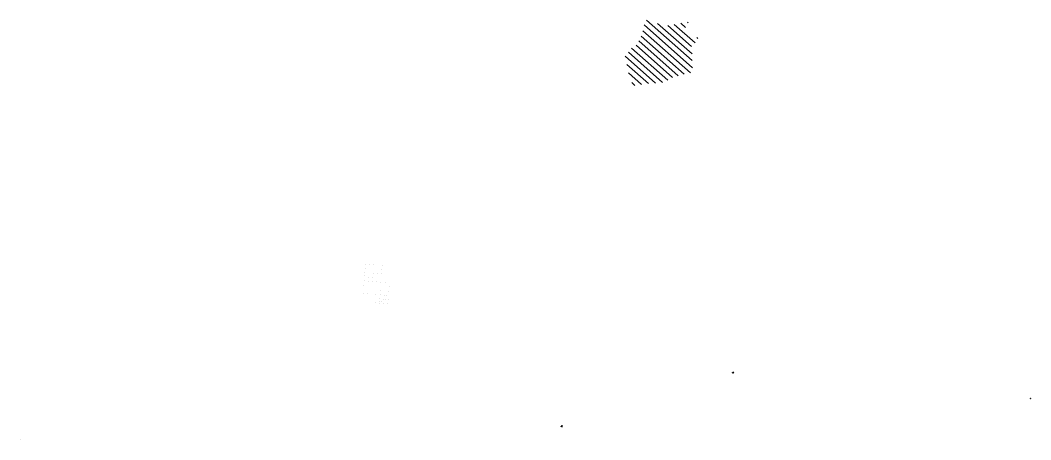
# Model space of a CAD drawing. Extents: x 2080 to 102399, y 2071 to 93424.
# Drawn here: x 37534 to 68583, y 77742 to 90640 of the extents above; entities that cross this region are included whole.
import ezdxf

# ---------------------------------------------------------------- set-up
doc = ezdxf.new("R2010")
doc.units = 0
doc.header["$LTSCALE"] = 20
doc.header["$MEASUREMENT"] = 0
doc.layers.add('HATCH', color=8, linetype='Continuous')
doc.layers.add('TBM', color=1, linetype='Continuous')
doc.layers.add('key plan', color=7, linetype='Continuous', lineweight=30)

msp = doc.modelspace()

# ---------------------------------------------------------------- hatches: boundary and pattern name
at = {"linetype": 'Continuous', "ltscale": 0.5}
msp.add_hatch(color=13, dxfattribs=at).paths.add_polyline_path([(37534.236, 77751.014, 1), (37552.236, 77751.014, 1)])
at = {"layer": 'HATCH'}
for points in [[(48135.424, 83005.979), (48136.075, 83014.955), (48127.099, 83015.607), (48126.447, 83006.63)], [(48145.414, 83143.617), (48144.762, 83134.64), (48135.786, 83135.292), (48136.437, 83144.268)], [(48274.075, 83134.278), (48273.424, 83125.302), (48264.447, 83125.953), (48265.099, 83134.93)], [(48402.737, 83124.94), (48402.085, 83115.963), (48393.109, 83116.615), (48393.76, 83125.591)], [(48522.422, 83116.253), (48521.77, 83107.276), (48530.747, 83106.625), (48531.398, 83115.601)], [(48641.093, 82969.276), (48641.745, 82978.253), (48650.721, 82977.601), (48650.07, 82968.625)], [(48651.083, 83106.914), (48650.432, 83097.938), (48659.408, 83097.286), (48660.06, 83106.263)], [(48107.405, 82619.958), (48108.057, 82628.934), (48099.08, 82629.586), (48098.429, 82620.609)], [(48104.295, 82701.433), (48113.272, 82700.782), (48113.923, 82709.758), (48104.947, 82710.41)], [(48111.245, 82797.181), (48120.221, 82796.53), (48120.873, 82805.506), (48111.896, 82806.158)], [(48126.085, 82877.317), (48126.737, 82886.294), (48117.76, 82886.945), (48117.109, 82877.969)], [(48236.07, 82610.656), (48236.721, 82619.632), (48227.745, 82620.284), (48227.093, 82611.307)], [(48236.432, 82739.969), (48245.408, 82739.317), (48246.06, 82748.294), (48237.083, 82748.945)], [(48254.747, 82867.979), (48255.398, 82876.955), (48246.422, 82877.607), (48245.77, 82868.63)], [(48364.731, 82601.317), (48365.383, 82610.294), (48356.407, 82610.945), (48355.755, 82601.969)], [(48374.721, 82738.955), (48365.745, 82739.607), (48365.093, 82730.63), (48374.07, 82729.979)], [(48383.409, 82858.648), (48384.06, 82867.624), (48375.084, 82868.276), (48374.432, 82859.299)], [(48493.393, 82591.979), (48494.044, 82600.955), (48485.068, 82601.607), (48484.416, 82592.63)], [(48503.093, 82849.953), (48503.745, 82858.93), (48512.721, 82858.278), (48512.07, 82849.302)], [(48622.054, 82582.64), (48622.706, 82591.617), (48613.729, 82592.268), (48613.078, 82583.292)], [(48640.731, 82839.963), (48641.383, 82848.94), (48632.406, 82849.591), (48631.755, 82840.615)], [(48088.731, 82362.671), (48089.382, 82371.648), (48080.406, 82372.299), (48079.755, 82363.323)], [(48098.069, 82491.333), (48098.721, 82500.309), (48089.745, 82500.961), (48089.093, 82491.984)], [(48603.377, 82325.317), (48604.029, 82334.293), (48595.052, 82334.945), (48594.401, 82325.969)], [(48612.716, 82453.979), (48613.367, 82462.955), (48604.391, 82463.607), (48603.739, 82454.63)], [(48741.379, 82444.666), (48742.031, 82453.642), (48733.054, 82454.294), (48732.403, 82445.317)], [(48750.716, 82573.302), (48751.367, 82582.278), (48742.391, 82582.93), (48741.739, 82573.953)], [(48860.7, 82306.64), (48861.352, 82315.616), (48852.375, 82316.268), (48851.724, 82307.292)], [(48870.039, 82435.308), (48870.691, 82444.284), (48861.714, 82444.936), (48861.063, 82435.959)], [(48879.377, 82563.963), (48880.029, 82572.939), (48871.052, 82573.591), (48870.401, 82564.615)], [(48079.392, 82234.01), (48080.044, 82242.986), (48071.068, 82243.637), (48070.416, 82234.661)], [(48208.054, 82224.671), (48208.706, 82233.647), (48199.729, 82234.299), (48199.078, 82225.323)], [(48336.716, 82215.333), (48337.367, 82224.309), (48328.391, 82224.96), (48327.739, 82215.984)], [(48465.377, 82205.994), (48466.029, 82214.97), (48457.052, 82215.622), (48456.401, 82206.646)], [(48570.512, 81996.834), (48571.163, 82005.811), (48580.139, 82005.159), (48579.488, 81996.183)], [(48584.7, 82067.994), (48585.352, 82076.97), (48576.375, 82077.622), (48575.724, 82068.645)], [(48594.039, 82196.656), (48594.69, 82205.632), (48585.714, 82206.283), (48585.062, 82197.307)], [(48639.33, 81991.839), (48639.982, 82000.816), (48648.958, 82000.164), (48648.307, 81991.188)], [(48653.519, 82062.999), (48654.171, 82071.975), (48645.194, 82072.627), (48644.543, 82063.65)], [(48713.362, 82058.655), (48714.013, 82067.632), (48705.037, 82068.283), (48704.385, 82059.307)], [(48722.7, 82187.317), (48723.352, 82196.293), (48714.375, 82196.945), (48713.724, 82187.969)], [(48773.204, 82054.312), (48773.856, 82063.288), (48764.879, 82063.94), (48764.228, 82054.963)], [(48782.525, 82182.966), (48783.176, 82191.942), (48774.2, 82192.594), (48773.548, 82183.618)], [(48842.023, 82049.317), (48842.675, 82058.293), (48833.698, 82058.945), (48833.047, 82049.968)], [(48851.361, 82177.97), (48852.013, 82186.946), (48843.036, 82187.598), (48842.385, 82178.621)], [(48446.7, 81948.671), (48447.352, 81957.647), (48438.375, 81958.299), (48437.724, 81949.322)], [(48575.362, 81939.332), (48576.013, 81948.309), (48567.037, 81948.96), (48566.385, 81939.984)], [(48704.023, 81929.994), (48704.675, 81938.97), (48695.698, 81939.622), (48695.047, 81930.645)], [(48832.685, 81920.655), (48833.336, 81929.632), (48824.36, 81930.283), (48823.708, 81921.307)]]:
    msp.add_hatch(color=8, dxfattribs=at).paths.add_polyline_path(points)
at = {"layer": 'key plan', "linetype": 'Continuous', "lineweight": 15, "ltscale": 2}
h = msp.add_hatch(dxfattribs=at)
h.set_pattern_fill('ANSI31', color=1, scale=1259.915217, angle=93.431538, style=0)
h.set_pattern_definition([(138.43154, (-25272.65, 685.3), (-104.4965, -117.82781), [])])
h.paths.add_polyline_path([(56472.984, 89861.255), (56394.45, 89900.79), (56195.205, 89613.761), (56124.485, 89530.174), (56092.066, 89549.891), (56101.979, 89503.908), (56143.006, 89431.057), (56171.973, 89308.32), (56196.675, 89134.635), (56264.513, 88863.481), (56345.855, 88675.682), (56361.359, 88631.027), (56512.851, 88646.945), (56550.614, 88636.437), (56569.064, 88637.727), (56638.404, 88672.301), (56932.537, 88700.784), (57157.403, 88708.519), (57308.475, 88729.092), (57528.934, 88849.487), (57546.283, 88873.609), (57851.983, 88962.102), (57989.618, 88987.102), (58200.331, 89038.791), (58165.415, 89521.3), (58174.298, 89564.263), (58175.092, 89690.962), (58164.946, 89719.999), (58145.024, 89818.131), (58235.657, 89870.643), (58330.117, 90037.42), (58364.413, 90094.385), (58252.824, 90126.004), (58194.218, 90135.457), (58144.493, 90184.208), (57921.154, 90304.805), (58065.669, 90581.341), (57376.8, 90472.464), (56772.2, 90639.792), (56753.52, 90640.449), (56727.619, 90634.991), (56651.687, 90231.459)])
at = {"layer": 'TBM', "linetype": 'Continuous'}
h = msp.add_hatch(dxfattribs=at)
h.set_pattern_fill('ANSI31', color=256, scale=19.686175, style=0)
h.set_pattern_definition([(45, (-25517.8078, 31216.3776), (-1.7400285, 1.7400285), [])])
h.paths.add_polyline_path([(59460.092, 79810.387, 0.414213562), (59437.091, 79833.388), (59437.091, 79810.387)])
h.paths.add_polyline_path([(59437.091, 79810.387), (59414.089, 79810.387, 0.414213562), (59437.091, 79787.385)])
h = msp.add_hatch(dxfattribs=at)
h.set_pattern_fill('ANSI31', color=256, scale=19.686175, angle=13.0160704, style=0)
h.set_pattern_definition([(58.0160704, (-17650.7075, 11680.9784), (-2.0872186, 1.303425064), [])])
h.paths.add_polyline_path([(54199.296, 78165.549, 0.414213562), (54171.705, 78182.779), (54176.885, 78160.369)])
h.paths.add_polyline_path([(54176.885, 78160.369), (54154.475, 78155.189, 0.414213562), (54182.066, 78137.958)])

# ---------------------------------------------------------------- linework, layer by layer
at = {"linetype": 'Continuous', "ltscale": 0.5}
for p, q in [((68573.054, 79018.378), (68582.022, 79019.137)), ((68573.813, 79009.41), (68573.054, 79018.378)), ((68573.813, 79009.41), (68582.781, 79010.17)), ((68582.781, 79010.17), (68582.022, 79019.137))]:
    msp.add_line(p, q, dxfattribs=at)

doc.saveas('drawing.dxf')
